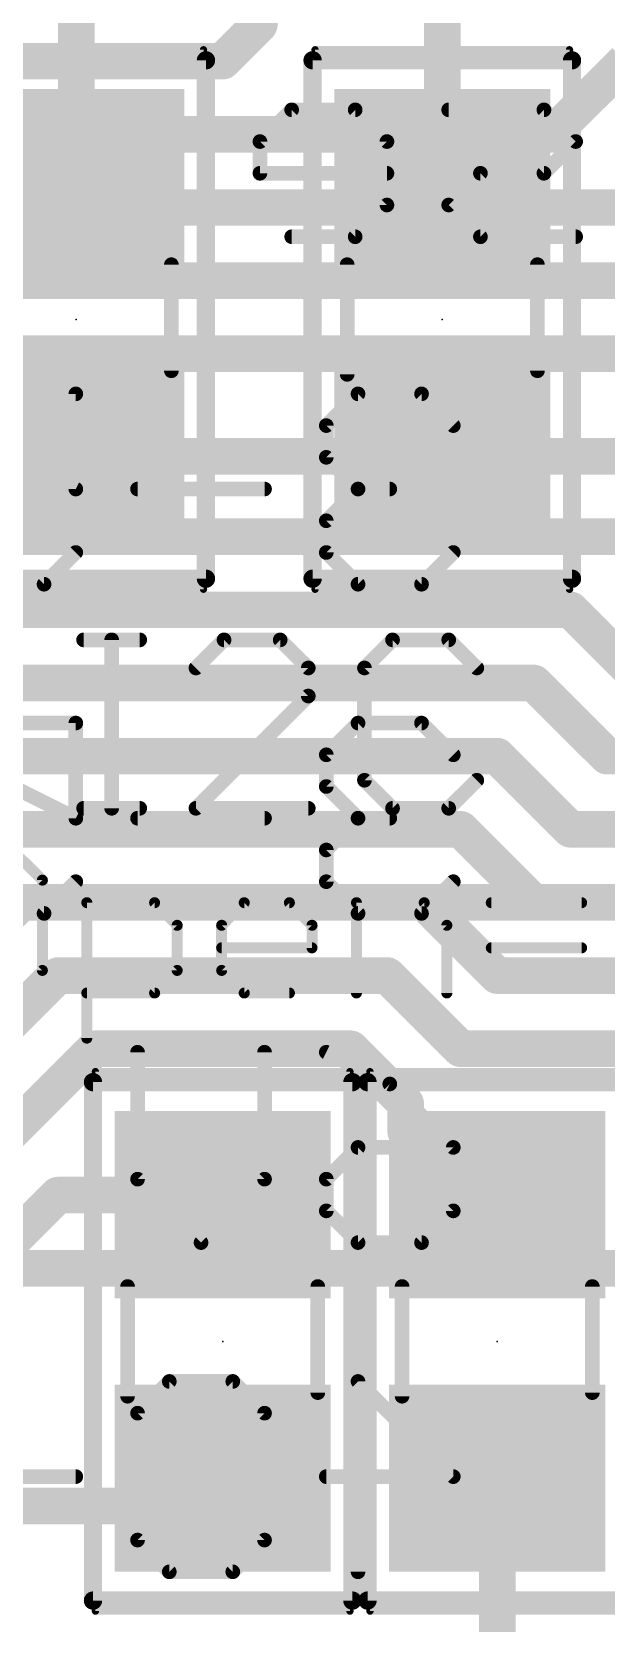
# Model space of a CAD drawing. Extents: x -31.2 to 31.8, y -0.1 to 26.1.
# Drawn here: x 9.47 to 13.46, y 9.09 to 20.14 of the extents above; entities that cross this region are included whole.
import ezdxf

# ---------------------------------------------------------------- set-up
doc = ezdxf.new("R2010")
doc.units = 0
for name, color, linetype in [('1', 12, 'CONTINUOUS'), ('16', 132, 'CONTINUOUS'), ('21', 40, 'CONTINUOUS'), ('22', 40, 'CONTINUOUS'), ('23', 53, 'CONTINUOUS'), ('39', 12, 'CONTINUOUS'), ('51', 253, 'CONTINUOUS')]:
    doc.layers.add(name, color=color, linetype=linetype)

# ---------------------------------------------------------------- blocks, each defined once
blk = doc.blocks.new('RECT')
blk.add_solid([(-0.5, -0.5), (0.5, -0.5), (-0.5, 0.5), (0.5, 0.5)])

msp = doc.modelspace()

# ---------------------------------------------------------------- linework, layer by layer
at = {"layer": '1', "const_width": 0.254}
for points in [[(9.779, 19.095), (9.779, 22.32)], [(12.319, 20.701), (12.319, 19.095)], [(9.607, 18.923), (9.779, 19.095)], [(8.763, 18.923), (9.607, 18.923)], [(9.779, 17.195), (12.319, 17.195)], [(12.319, 17.195), (14.859, 17.195)], [(8.382, 16.129), (13.208, 16.129)], [(13.208, 16.129), (13.716, 15.621)], [(8.636, 15.621), (12.954, 15.621)], [(12.954, 15.621), (13.462, 15.113)], [(8.89, 15.113), (12.7, 15.113)], [(12.7, 15.113), (13.208, 14.605)], [(13.462, 15.113), (14.732, 15.113)], [(9.144, 14.605), (12.446, 14.605)], [(12.446, 14.605), (12.954, 14.097)], [(13.208, 14.605), (14.478, 14.605)], [(5.98, 10.679), (9.398, 14.097)], [(9.398, 14.097), (12.192, 14.097)], [(12.192, 14.097), (12.7, 13.589)], [(12.954, 14.097), (14.224, 14.097)], [(6.092, 10.029), (9.652, 13.589)], [(9.652, 13.589), (11.938, 13.589)], [(11.938, 13.589), (12.446, 13.081)], [(12.7, 13.589), (13.97, 13.589)], [(6.204, 9.379), (9.906, 13.081)], [(9.906, 13.081), (11.684, 13.081)], [(11.684, 13.081), (12.065, 12.7)], [(12.446, 13.081), (13.716, 13.081)], [(12.065, 12.7), (12.065, 12.507)], [(12.065, 12.507), (12.7, 11.999)], [(6.316, 8.729), (9.652, 12.065)], [(9.652, 12.065), (10.602, 12.065)], [(10.602, 12.065), (10.795, 11.999)], [(10.729, 9.906), (10.795, 10.099)], [(12.7, 8.89), (12.7, 10.099)], [(8.382, 9.906), (10.729, 9.906)]]:
    msp.add_lwpolyline(points, dxfattribs=at)
at = {"layer": '1', "const_width": 0.127}
for points in [[(9.7155, 19.095, 1), (9.8425, 19.095)], [(9.8239, 19.0501, 1), (9.7341, 19.1399)], [(12.2555, 19.095, 1), (12.3825, 19.095)], [(9.5621, 18.9679, 1), (9.6519, 18.8781)], [(9.607, 18.8595, 1), (9.607, 18.9865)], [(9.779, 17.2585, 1), (9.779, 17.1315)], [(12.319, 17.2585, 1), (12.319, 17.1315)], [(12.319, 17.1315, 1), (12.319, 17.2585)], [(13.2529, 16.1739, 1), (13.1631, 16.0841)], [(13.208, 16.0655, 1), (13.208, 16.1925)], [(12.9989, 15.6659, 1), (12.9091, 15.5761)], [(12.954, 15.5575, 1), (12.954, 15.6845)], [(12.7449, 15.1579, 1), (12.6551, 15.0681)], [(12.7, 15.0495, 1), (12.7, 15.1765)], [(13.462, 15.1765, 1), (13.462, 15.0495)], [(13.4171, 15.0681, 1), (13.5069, 15.1579)], [(12.4909, 14.6499, 1), (12.4011, 14.5601)], [(12.446, 14.5415, 1), (12.446, 14.6685)], [(13.208, 14.6685, 1), (13.208, 14.5415)], [(13.1631, 14.5601, 1), (13.2529, 14.6499)], [(9.4429, 14.0521, 1), (9.3531, 14.1419)], [(12.2369, 14.1419, 1), (12.1471, 14.0521)], [(12.192, 14.0335, 1), (12.192, 14.1605)], [(12.954, 14.1605, 1), (12.954, 14.0335)], [(12.9091, 14.0521, 1), (12.9989, 14.1419)], [(9.652, 13.6525, 1), (9.652, 13.5255)], [(9.6969, 13.5441, 1), (9.6071, 13.6339)], [(11.9829, 13.6339, 1), (11.8931, 13.5441)], [(11.938, 13.5255, 1), (11.938, 13.6525)], [(12.7, 13.6525, 1), (12.7, 13.5255)], [(12.6551, 13.5441, 1), (12.7449, 13.6339)], [(9.906, 13.1445, 1), (9.906, 13.0175)], [(9.9509, 13.0361, 1), (9.8611, 13.1259)], [(11.7289, 13.1259, 1), (11.6391, 13.0361)], [(11.684, 13.0175, 1), (11.684, 13.1445)], [(12.446, 13.1445, 1), (12.446, 13.0175)], [(12.4011, 13.0361, 1), (12.4909, 13.1259)], [(12.1285, 12.7, 1), (12.0015, 12.7)], [(12.0201, 12.6551, 1), (12.1099, 12.7449)], [(12.1047, 12.5566, 1), (12.0253, 12.4574)], [(12.0015, 12.507, 1), (12.1285, 12.507)], [(9.652, 12.1285, 1), (9.652, 12.0015)], [(9.6969, 12.0201, 1), (9.6071, 12.1099)], [(10.6225, 12.1251, 1), (10.5815, 12.0049)], [(10.602, 12.0015, 1), (10.602, 12.1285)], [(10.7745, 11.9389, 1), (10.8155, 12.0591)], [(12.6603, 11.9494, 1), (12.7397, 12.0486)], [(10.8551, 10.0785, 1), (10.7349, 10.1195)], [(12.7635, 10.099, 1), (12.6365, 10.099)], [(10.6689, 9.9265, 1), (10.7891, 9.8855)], [(10.729, 9.8425, 1), (10.729, 9.9695)]]:
    msp.add_lwpolyline(points, format="xyb", dxfattribs=at)
at = {"layer": '16', "const_width": 0.254}
for points in [[(11.049, 20.193), (11.049, 20.701)], [(10.795, 19.939), (11.049, 20.193)], [(-7.493, 19.939), (10.795, 19.939)], [(13.081, 19.431), (13.589, 19.939)], [(-6.731, 19.431), (13.081, 19.431)], [(-5.969, 18.923), (15.748, 18.923)], [(-4.445, 18.415), (18.288, 18.415)], [(0.254, 17.907), (20.574, 17.907)], [(3.851, 16.637), (29.21, 16.637)], [(3.175, 14.097), (29.21, 14.097)], [(-0.635, 11.557), (29.21, 11.557)]]:
    msp.add_lwpolyline(points, dxfattribs=at)
at = {"layer": '16', "const_width": 0.127}
for points in [[(10.9855, 20.193, 1), (11.1125, 20.193)], [(11.0939, 20.1481, 1), (11.0041, 20.2379)], [(10.7501, 19.9839, 1), (10.8399, 19.8941)], [(10.795, 19.8755, 1), (10.795, 20.0025)], [(13.0361, 19.4759, 1), (13.1259, 19.3861)], [(13.081, 19.3675, 1), (13.081, 19.4945)]]:
    msp.add_lwpolyline(points, format="xyb", dxfattribs=at)
at = {"layer": '21'}
for points, const_width in [([(8.879, 19.945), (10.679, 19.945)], 0.127), ([(10.679, 19.945), (10.679, 16.345)], 0.127), ([(11.419, 19.945), (13.219, 19.945)], 0.127), ([(11.419, 16.345), (11.419, 19.945)], 0.127), ([(13.219, 19.945), (13.219, 16.345)], 0.127), ([(10.679, 16.345), (8.879, 16.345)], 0.127), ([(13.219, 16.345), (11.419, 16.345)], 0.127), ([(9.8298, 15.9202), (10.2196, 15.9202)], 0.1016), ([(10.0247, 14.7508), (10.0247, 15.9202)], 0.1016), ([(10.8043, 15.9202), (10.6094, 15.7253)], 0.1016), ([(11.1941, 15.9202), (10.8043, 15.9202)], 0.1016), ([(11.389, 15.7253), (11.1941, 15.9202)], 0.1016), ([(11.9737, 15.9202), (11.7788, 15.7253)], 0.1016), ([(12.3635, 15.9202), (11.9737, 15.9202)], 0.1016), ([(12.5584, 15.7253), (12.3635, 15.9202)], 0.1016), ([(11.389, 15.5304), (11.389, 15.7253)], 0.1016), ([(11.7788, 15.7253), (11.7788, 14.9457)], 0.1016), ([(10.6094, 14.7508), (11.389, 15.5304)], 0.1016), ([(11.7788, 14.9457), (11.9737, 14.7508)], 0.1016), ([(12.3635, 14.7508), (12.5584, 14.9457)], 0.1016), ([(9.8298, 14.7508), (10.2196, 14.7508)], 0.1016), ([(11.389, 14.7508), (10.6094, 14.7508)], 0.1016), ([(11.9737, 14.7508), (12.3635, 14.7508)], 0.1016), ([(9.5438, 14.2519), (9.3871, 14.4087)], 0.0762), ([(9.5438, 13.6249), (9.5438, 14.2519)], 0.0762), ([(9.8523, 13.1546), (9.8523, 14.0952)], 0.0762), ([(9.8523, 14.0952), (10.3226, 14.0952)], 0.0762), ([(10.3226, 14.0952), (10.4794, 13.9384)], 0.0762), ([(10.7878, 13.9384), (10.9446, 14.0952)], 0.0762), ([(10.9446, 14.0952), (11.2581, 14.0952)], 0.0762), ([(11.2581, 14.0952), (11.4149, 13.9384)], 0.0762), ([(11.7233, 13.4681), (11.7233, 14.0952)], 0.0762), ([(11.7233, 14.0952), (12.1936, 14.0952)], 0.0762), ([(12.1936, 14.0952), (12.3504, 13.9384)], 0.0762), ([(12.6589, 14.0952), (13.2859, 14.0952)], 0.0762), ([(10.4794, 13.9384), (10.4794, 13.6249)], 0.0762), ([(10.7878, 13.6249), (10.7878, 13.9384)], 0.0762), ([(11.4149, 13.9384), (11.4149, 13.7816)], 0.0762), ([(12.3504, 13.9384), (12.3504, 13.4681)], 0.0762), ([(11.4149, 13.7816), (10.7878, 13.7816)], 0.0762), ([(12.6589, 13.7816), (13.2859, 13.7816)], 0.0762), ([(9.3871, 13.4681), (9.5438, 13.6249)], 0.0762), ([(10.4794, 13.6249), (10.3226, 13.4681)], 0.0762), ([(10.9446, 13.4681), (10.7878, 13.6249)], 0.0762), ([(10.3226, 13.4681), (9.8523, 13.4681)], 0.0762), ([(11.2581, 13.4681), (10.9446, 13.4681)], 0.0762), ([(9.895, 12.849), (11.695, 12.849)], 0.127), ([(9.895, 9.249), (9.895, 12.849)], 0.127), ([(11.695, 12.849), (11.695, 9.249)], 0.127), ([(11.8, 12.849), (13.6, 12.849)], 0.127), ([(11.8, 9.249), (11.8, 12.849)], 0.127), ([(11.695, 9.249), (9.895, 9.249)], 0.127), ([(13.6, 9.249), (11.8, 9.249)], 0.127)]:
    msp.add_lwpolyline(points, dxfattribs=dict(at, const_width=const_width))
for points, const_width in [([(10.7108, 19.945, 1), (10.6472, 19.945)], 0.0635), ([(10.679, 19.9133, 1), (10.679, 19.9767)], 0.0635), ([(11.4508, 19.945, 1), (11.3872, 19.945)], 0.0635), ([(11.419, 19.9767, 1), (11.419, 19.9133)], 0.0635), ([(13.2508, 19.945, 1), (13.1873, 19.945)], 0.0635), ([(13.219, 19.9133, 1), (13.219, 19.9767)], 0.0635), ([(10.6472, 16.345, 1), (10.7108, 16.345)], 0.0635), ([(10.679, 16.3133, 1), (10.679, 16.3768)], 0.0635), ([(11.3872, 16.345, 1), (11.4508, 16.345)], 0.0635), ([(11.419, 16.3768, 1), (11.419, 16.3133)], 0.0635), ([(13.1873, 16.345, 1), (13.2508, 16.345)], 0.0635), ([(13.219, 16.3133, 1), (13.219, 16.3768)], 0.0635), ([(9.8298, 15.9456, 1), (9.8298, 15.8948)], 0.0508), ([(10.0501, 15.9202, 1), (9.9993, 15.9202)], 0.0508), ([(10.2196, 15.8948, 1), (10.2196, 15.9456)], 0.0508), ([(10.8043, 15.9456, 1), (10.8043, 15.8948)], 0.0508), ([(10.8223, 15.9022, 1), (10.7863, 15.9382)], 0.0508), ([(11.2121, 15.9382, 1), (11.1761, 15.9022)], 0.0508), ([(11.1941, 15.8948, 1), (11.1941, 15.9456)], 0.0508), ([(11.9737, 15.9456, 1), (11.9737, 15.8948)], 0.0508), ([(11.9917, 15.9022, 1), (11.9557, 15.9382)], 0.0508), ([(12.3815, 15.9382, 1), (12.3455, 15.9022)], 0.0508), ([(12.3635, 15.8948, 1), (12.3635, 15.9456)], 0.0508), ([(10.5914, 15.7433, 1), (10.6274, 15.7073)], 0.0508), ([(11.4144, 15.7253, 1), (11.3636, 15.7253)], 0.0508), ([(11.371, 15.7073, 1), (11.407, 15.7433)], 0.0508), ([(11.7608, 15.7433, 1), (11.7968, 15.7073)], 0.0508), ([(11.8042, 15.7253, 1), (11.7534, 15.7253)], 0.0508), ([(12.5404, 15.7073, 1), (12.5764, 15.7433)], 0.0508), ([(11.3636, 15.5304, 1), (11.4144, 15.5304)], 0.0508), ([(11.407, 15.5124, 1), (11.371, 15.5484)], 0.0508), ([(11.7968, 14.9637, 1), (11.7608, 14.9277)], 0.0508), ([(11.7534, 14.9457, 1), (11.8042, 14.9457)], 0.0508), ([(12.5764, 14.9277, 1), (12.5404, 14.9637)], 0.0508), ([(9.8298, 14.7762, 1), (9.8298, 14.7254)], 0.0508), ([(9.9993, 14.7508, 1), (10.0501, 14.7508)], 0.0508), ([(10.2196, 14.7254, 1), (10.2196, 14.7762)], 0.0508), ([(10.5914, 14.7688, 1), (10.6274, 14.7328)], 0.0508), ([(10.6094, 14.7762, 1), (10.6094, 14.7254)], 0.0508), ([(11.389, 14.7254, 1), (11.389, 14.7762)], 0.0508), ([(11.9737, 14.7762, 1), (11.9737, 14.7254)], 0.0508), ([(11.9557, 14.7328, 1), (11.9917, 14.7688)], 0.0508), ([(12.3455, 14.7688, 1), (12.3815, 14.7328)], 0.0508), ([(12.3635, 14.7254, 1), (12.3635, 14.7762)], 0.0508), ([(9.5629, 14.2519, 1), (9.5248, 14.2519)], 0.0381), ([(9.5304, 14.2385, 1), (9.5573, 14.2654)], 0.0381), ([(9.8713, 14.0952, 1), (9.8332, 14.0952)], 0.0381), ([(9.8523, 14.1142, 1), (9.8523, 14.0761)], 0.0381), ([(10.3361, 14.1086, 1), (10.3091, 14.0817)], 0.0381), ([(10.3226, 14.0761, 1), (10.3226, 14.1142)], 0.0381), ([(10.9446, 14.1142, 1), (10.9446, 14.0761)], 0.0381), ([(10.9581, 14.0817, 1), (10.9311, 14.1086)], 0.0381), ([(11.2716, 14.1086, 1), (11.2446, 14.0817)], 0.0381), ([(11.2581, 14.0761, 1), (11.2581, 14.1142)], 0.0381), ([(11.7424, 14.0952, 1), (11.7043, 14.0952)], 0.0381), ([(11.7233, 14.1142, 1), (11.7233, 14.0761)], 0.0381), ([(12.2071, 14.1086, 1), (12.1802, 14.0817)], 0.0381), ([(12.1936, 14.0761, 1), (12.1936, 14.1142)], 0.0381), ([(12.6589, 14.1142, 1), (12.6589, 14.0761)], 0.0381), ([(13.2859, 14.0761, 1), (13.2859, 14.1142)], 0.0381), ([(10.4984, 13.9384, 1), (10.4603, 13.9384)], 0.0381), ([(10.4659, 13.9249, 1), (10.4928, 13.9519)], 0.0381), ([(10.7743, 13.9519, 1), (10.8013, 13.9249)], 0.0381), ([(10.8069, 13.9384, 1), (10.7688, 13.9384)], 0.0381), ([(11.4339, 13.9384, 1), (11.3958, 13.9384)], 0.0381), ([(11.4014, 13.9249, 1), (11.4284, 13.9519)], 0.0381), ([(12.3695, 13.9384, 1), (12.3314, 13.9384)], 0.0381), ([(12.3369, 13.9249, 1), (12.3639, 13.9519)], 0.0381), ([(10.7878, 13.8007, 1), (10.7878, 13.7626)], 0.0381), ([(11.4149, 13.7626, 1), (11.4149, 13.8007)], 0.0381), ([(12.6589, 13.8007, 1), (12.6589, 13.7626)], 0.0381), ([(13.2859, 13.7626, 1), (13.2859, 13.8007)], 0.0381), ([(11.3958, 13.7816, 1), (11.4339, 13.7816)], 0.0381), ([(9.5248, 13.6249, 1), (9.5629, 13.6249)], 0.0381), ([(9.5573, 13.6114, 1), (9.5304, 13.6383)], 0.0381), ([(10.4603, 13.6249, 1), (10.4984, 13.6249)], 0.0381), ([(10.4928, 13.6114, 1), (10.4659, 13.6383)], 0.0381), ([(10.8013, 13.6383, 1), (10.7743, 13.6114)], 0.0381), ([(10.7688, 13.6249, 1), (10.8069, 13.6249)], 0.0381), ([(9.8523, 13.4872, 1), (9.8523, 13.4491)], 0.0381), ([(10.3091, 13.4816, 1), (10.3361, 13.4546)], 0.0381), ([(10.3226, 13.4491, 1), (10.3226, 13.4872)], 0.0381), ([(10.9446, 13.4872, 1), (10.9446, 13.4491)], 0.0381), ([(10.9311, 13.4546, 1), (10.9581, 13.4816)], 0.0381), ([(11.2581, 13.4491, 1), (11.2581, 13.4872)], 0.0381), ([(11.7043, 13.4681, 1), (11.7424, 13.4681)], 0.0381), ([(12.3314, 13.4681, 1), (12.3695, 13.4681)], 0.0381), ([(9.8332, 13.1546, 1), (9.8713, 13.1546)], 0.0381), ([(9.895, 12.8808, 1), (9.895, 12.8172)], 0.0635), ([(9.9268, 12.849, 1), (9.8633, 12.849)], 0.0635), ([(11.7268, 12.849, 1), (11.6632, 12.849)], 0.0635), ([(11.695, 12.8172, 1), (11.695, 12.8808)], 0.0635), ([(11.8, 12.8808, 1), (11.8, 12.8172)], 0.0635), ([(11.8318, 12.849, 1), (11.7683, 12.849)], 0.0635), ([(9.895, 9.2808, 1), (9.895, 9.2172)], 0.0635), ([(11.695, 9.2172, 1), (11.695, 9.2808)], 0.0635), ([(11.8, 9.2808, 1), (11.8, 9.2172)], 0.0635), ([(9.8633, 9.249, 1), (9.9268, 9.249)], 0.0635), ([(11.6632, 9.249, 1), (11.7268, 9.249)], 0.0635), ([(11.7683, 9.249, 1), (11.8318, 9.249)], 0.0635)]:
    msp.add_lwpolyline(points, format="xyb", dxfattribs=dict(at, const_width=const_width))
at = {"layer": '22', "const_width": 0.1016}
for points in [[(11.2738, 19.6011), (11.0535, 19.3808)], [(11.7144, 19.6011), (11.2738, 19.6011)], [(11.9348, 19.3808), (11.7144, 19.6011)], [(13.0242, 19.6011), (12.3632, 19.6011)], [(13.2445, 19.3808), (13.0242, 19.6011)], [(11.0535, 19.3808), (11.0535, 19.1604)], [(11.9348, 18.9401), (11.9348, 19.3808)], [(13.0242, 19.1604), (13.2445, 19.3808)], [(11.0535, 19.1604), (11.9348, 19.1604)], [(12.3632, 18.9401), (12.5835, 19.1604)], [(12.5835, 19.1604), (13.0242, 19.1604)], [(11.7144, 18.7198), (11.9348, 18.9401)], [(12.5835, 18.7198), (12.3632, 18.9401)], [(11.2738, 18.7198), (11.7144, 18.7198)], [(13.2445, 18.7198), (12.5835, 18.7198)], [(8.8945, 17.6287), (9.7758, 17.6287)], [(9.7758, 17.6287), (9.7758, 16.9678)], [(11.7342, 17.6287), (11.5139, 17.4084)], [(12.1749, 17.6287), (11.7342, 17.6287)], [(12.3952, 17.4084), (12.1749, 17.6287)], [(11.5139, 17.4084), (11.5139, 17.1881)], [(9.7758, 16.9678), (9.3351, 17.1881)], [(11.5139, 17.1881), (11.7342, 16.9678)], [(11.0855, 16.9678), (10.2042, 16.9678)], [(11.7342, 16.9678), (11.5139, 16.7474)], [(11.7342, 16.9678), (11.9546, 16.9678)], [(11.5139, 16.7474), (11.5139, 16.5271)], [(9.5554, 16.3068), (9.7758, 16.5271)], [(11.5139, 16.5271), (11.7342, 16.3068)], [(12.1749, 16.3068), (12.3952, 16.5271)], [(9.1148, 16.3068), (9.5554, 16.3068)], [(11.7342, 16.3068), (12.1749, 16.3068)], [(8.8945, 15.3427), (9.7758, 15.3427)], [(9.7758, 15.3427), (9.7758, 14.6818)], [(11.7342, 15.3427), (11.5139, 15.1224)], [(12.1749, 15.3427), (11.7342, 15.3427)], [(12.3952, 15.1224), (12.1749, 15.3427)], [(11.5139, 15.1224), (11.5139, 14.9021)], [(9.7758, 14.6818), (9.3351, 14.9021)], [(11.5139, 14.9021), (11.7342, 14.6818)], [(11.0855, 14.6818), (10.2042, 14.6818)], [(11.7342, 14.6818), (11.5139, 14.4614)], [(11.7342, 14.6818), (11.9546, 14.6818)], [(11.5139, 14.4614), (11.5139, 14.2411)], [(9.5554, 14.0208), (9.7758, 14.2411)], [(11.5139, 14.2411), (11.7342, 14.0208)], [(12.1749, 14.0208), (12.3952, 14.2411)], [(9.1148, 14.0208), (9.5554, 14.0208)], [(11.7342, 14.0208), (12.1749, 14.0208)], [(10.2042, 12.1754), (10.2042, 13.0567)], [(11.0855, 13.0567), (11.0855, 12.1754)], [(11.5139, 13.0567), (11.9546, 12.8364)], [(11.9546, 12.8364), (12.3952, 12.3958)], [(11.5139, 12.1754), (11.7342, 12.3958)], [(11.7342, 12.3958), (12.3952, 12.3958)], [(12.3952, 12.3958), (12.3952, 11.9551)], [(10.6448, 11.7348), (10.2042, 12.1754)], [(11.0855, 12.1754), (10.6448, 11.7348)], [(11.5139, 11.9551), (11.5139, 12.1754)], [(11.7342, 11.7348), (11.5139, 11.9551)], [(12.3952, 11.9551), (12.1749, 11.7348)], [(12.1749, 11.7348), (11.7342, 11.7348)], [(10.4245, 10.7707), (10.2042, 10.5504)], [(10.8652, 10.7707), (10.4245, 10.7707)], [(11.0855, 10.5504), (10.8652, 10.7707)], [(11.7342, 9.4488), (11.7342, 10.7707)], [(11.7342, 10.7707), (12.3952, 10.1098)], [(10.2042, 10.5504), (10.2042, 9.6691)], [(11.0855, 9.6691), (10.2042, 10.5504)], [(11.0855, 9.6691), (11.0855, 10.5504)], [(9.7758, 10.1098), (8.8945, 10.1098)], [(12.3952, 10.1098), (11.5139, 10.1098)], [(10.2042, 9.6691), (10.4245, 9.4488)], [(10.8652, 9.4488), (11.0855, 9.6691)], [(10.4245, 9.4488), (10.8652, 9.4488)]]:
    msp.add_lwpolyline(points, dxfattribs=at)
at = {"layer": '22', "const_width": 0.0508}
for points in [[(11.2738, 19.6265, 1), (11.2738, 19.5757)], [(11.2917, 19.5831, 1), (11.2558, 19.619)], [(11.7324, 19.619, 1), (11.6965, 19.5831)], [(11.7144, 19.5757, 1), (11.7144, 19.6265)], [(12.3632, 19.6265, 1), (12.3632, 19.5757)], [(13.0421, 19.619, 1), (13.0062, 19.5831)], [(13.0242, 19.5757, 1), (13.0242, 19.6265)], [(11.0789, 19.3808, 1), (11.0281, 19.3808)], [(11.0355, 19.3987, 1), (11.0714, 19.3628)], [(11.9602, 19.3808, 1), (11.9094, 19.3808)], [(11.9168, 19.3628, 1), (11.9527, 19.3987)], [(13.2624, 19.3628, 1), (13.2265, 19.3987)], [(13.2265, 19.3628, 1), (13.2624, 19.3987)], [(11.0535, 19.1858, 1), (11.0535, 19.135)], [(11.0281, 19.1604, 1), (11.0789, 19.1604)], [(11.9348, 19.135, 1), (11.9348, 19.1858)], [(12.5835, 19.1858, 1), (12.5835, 19.135)], [(12.6015, 19.1425, 1), (12.5656, 19.1784)], [(13.0062, 19.1784, 1), (13.0421, 19.1425)], [(13.0242, 19.135, 1), (13.0242, 19.1858)], [(11.9094, 18.9401, 1), (11.9602, 18.9401)], [(11.9527, 18.9222, 1), (11.9168, 18.9581)], [(12.3812, 18.9581, 1), (12.3452, 18.9222)], [(12.3452, 18.9581, 1), (12.3812, 18.9222)], [(11.2738, 18.7452, 1), (11.2738, 18.6944)], [(11.6965, 18.7378, 1), (11.7324, 18.7018)], [(11.7144, 18.6944, 1), (11.7144, 18.7452)], [(12.5835, 18.7452, 1), (12.5835, 18.6944)], [(12.5656, 18.7018, 1), (12.6015, 18.7378)], [(13.2445, 18.6944, 1), (13.2445, 18.7452)], [(9.8011, 17.6287, 1), (9.7504, 17.6287)], [(9.7758, 17.6033, 1), (9.7758, 17.6541)], [(11.7342, 17.6541, 1), (11.7342, 17.6033)], [(11.7522, 17.6108, 1), (11.7163, 17.6467)], [(12.1928, 17.6467, 1), (12.1569, 17.6108)], [(12.1749, 17.6033, 1), (12.1749, 17.6541)], [(11.5393, 17.4084, 1), (11.4885, 17.4084)], [(11.496, 17.4264, 1), (11.5319, 17.3904)], [(12.3772, 17.3904, 1), (12.4132, 17.4264)], [(11.4885, 17.1881, 1), (11.5393, 17.1881)], [(11.5319, 17.206, 1), (11.496, 17.1701)], [(10.2042, 16.9932, 1), (10.2042, 16.9424)], [(11.0855, 16.9424, 1), (11.0855, 16.9932)], [(11.7342, 16.9932, 1), (11.7342, 16.9424)], [(11.7522, 16.9498, 1), (11.7163, 16.9857)], [(11.9546, 16.9424, 1), (11.9546, 16.9932)], [(9.7504, 16.9678, 1), (9.8011, 16.9678)], [(9.7644, 16.945, 1), (9.7871, 16.9905)], [(11.7163, 16.9498, 1), (11.7522, 16.9857)], [(11.5393, 16.7474, 1), (11.4885, 16.7474)], [(11.496, 16.7654, 1), (11.5319, 16.7295)], [(9.7937, 16.5092, 1), (9.7578, 16.5451)], [(11.5319, 16.5451, 1), (11.496, 16.5092)], [(12.4132, 16.5092, 1), (12.3772, 16.5451)], [(11.4885, 16.5271, 1), (11.5393, 16.5271)], [(9.5554, 16.2814, 1), (9.5554, 16.3322)], [(11.7342, 16.3322, 1), (11.7342, 16.2814)], [(12.1749, 16.2814, 1), (12.1749, 16.3322)], [(9.5375, 16.3248, 1), (9.5734, 16.2888)], [(11.7163, 16.2888, 1), (11.7522, 16.3248)], [(12.1569, 16.3248, 1), (12.1928, 16.2888)], [(9.8011, 15.3427, 1), (9.7504, 15.3427)], [(9.7758, 15.3173, 1), (9.7758, 15.3681)], [(11.7342, 15.3681, 1), (11.7342, 15.3173)], [(11.7522, 15.3248, 1), (11.7163, 15.3607)], [(12.1928, 15.3607, 1), (12.1569, 15.3248)], [(12.1749, 15.3173, 1), (12.1749, 15.3681)], [(11.5393, 15.1224, 1), (11.4885, 15.1224)], [(11.496, 15.1404, 1), (11.5319, 15.1044)], [(12.3772, 15.1044, 1), (12.4132, 15.1404)], [(11.4885, 14.9021, 1), (11.5393, 14.9021)], [(11.5319, 14.92, 1), (11.496, 14.8841)], [(9.7504, 14.6818, 1), (9.8011, 14.6818)], [(9.7644, 14.659, 1), (9.7871, 14.7045)], [(10.2042, 14.7072, 1), (10.2042, 14.6564)], [(11.0855, 14.6564, 1), (11.0855, 14.7072)], [(11.7342, 14.7072, 1), (11.7342, 14.6564)], [(11.7522, 14.6638, 1), (11.7163, 14.6997)], [(11.7163, 14.6638, 1), (11.7522, 14.6997)], [(11.9546, 14.6564, 1), (11.9546, 14.7072)], [(11.5393, 14.4614, 1), (11.4885, 14.4614)], [(11.496, 14.4794, 1), (11.5319, 14.4435)], [(9.7937, 14.2232, 1), (9.7578, 14.2591)], [(11.4885, 14.2411, 1), (11.5393, 14.2411)], [(11.5319, 14.2591, 1), (11.496, 14.2232)], [(12.4132, 14.2232, 1), (12.3772, 14.2591)], [(9.5375, 14.0388, 1), (9.5734, 14.0028)], [(9.5554, 13.9954, 1), (9.5554, 14.0462)], [(11.7342, 14.0462, 1), (11.7342, 13.9954)], [(11.7163, 14.0028, 1), (11.7522, 14.0388)], [(12.1569, 14.0388, 1), (12.1928, 14.0028)], [(12.1749, 13.9954, 1), (12.1749, 14.0462)], [(10.2296, 13.0567, 1), (10.1788, 13.0567)], [(11.1109, 13.0567, 1), (11.0601, 13.0567)], [(11.5253, 13.0794, 1), (11.5026, 13.034)], [(11.9725, 12.8544, 1), (11.9366, 12.8184)], [(11.9432, 12.8137, 1), (11.9659, 12.8591)], [(11.7342, 12.4212, 1), (11.7342, 12.3704)], [(11.7522, 12.3778, 1), (11.7163, 12.4137)], [(12.4206, 12.3958, 1), (12.3698, 12.3958)], [(12.3772, 12.3778, 1), (12.4132, 12.4137)], [(12.3952, 12.3704, 1), (12.3952, 12.4212)], [(10.2222, 12.1934, 1), (10.1862, 12.1575)], [(10.1788, 12.1754, 1), (10.2296, 12.1754)], [(11.0601, 12.1754, 1), (11.1109, 12.1754)], [(11.1034, 12.1575, 1), (11.0675, 12.1934)], [(11.5393, 12.1754, 1), (11.4885, 12.1754)], [(11.496, 12.1934, 1), (11.5319, 12.1575)], [(11.4885, 11.9551, 1), (11.5393, 11.9551)], [(11.5319, 11.9731, 1), (11.496, 11.9372)], [(12.3698, 11.9551, 1), (12.4206, 11.9551)], [(12.4132, 11.9372, 1), (12.3772, 11.9731)], [(10.6269, 11.7528, 1), (10.6628, 11.7168)], [(10.6269, 11.7168, 1), (10.6628, 11.7528)], [(11.7342, 11.7602, 1), (11.7342, 11.7094)], [(11.7163, 11.7168, 1), (11.7522, 11.7528)], [(12.1569, 11.7528, 1), (12.1928, 11.7168)], [(12.1749, 11.7094, 1), (12.1749, 11.7602)], [(10.4245, 10.7961, 1), (10.4245, 10.7453)], [(10.4425, 10.7528, 1), (10.4066, 10.7887)], [(10.8831, 10.7887, 1), (10.8472, 10.7528)], [(10.8652, 10.7453, 1), (10.8652, 10.7961)], [(11.7596, 10.7707, 1), (11.7088, 10.7707)], [(11.7522, 10.7887, 1), (11.7163, 10.7528)], [(10.2222, 10.5684, 1), (10.1862, 10.5324)], [(10.1862, 10.5684, 1), (10.2222, 10.5324)], [(10.2296, 10.5504, 1), (10.1788, 10.5504)], [(11.1109, 10.5504, 1), (11.0601, 10.5504)], [(11.0675, 10.5324, 1), (11.1034, 10.5684)], [(9.7758, 10.0844, 1), (9.7758, 10.1352)], [(11.5139, 10.1352, 1), (11.5139, 10.0844)], [(12.3772, 10.0918, 1), (12.4132, 10.1277)], [(12.3952, 10.0844, 1), (12.3952, 10.1352)], [(10.2222, 9.6871, 1), (10.1862, 9.6512)], [(10.1788, 9.6691, 1), (10.2296, 9.6691)], [(11.0601, 9.6691, 1), (11.1109, 9.6691)], [(11.1034, 9.6512, 1), (11.0675, 9.6871)], [(11.0675, 9.6512, 1), (11.1034, 9.6871)], [(10.4245, 9.4742, 1), (10.4245, 9.4234)], [(10.4066, 9.4308, 1), (10.4425, 9.4668)], [(10.8472, 9.4668, 1), (10.8831, 9.4308)], [(10.8652, 9.4234, 1), (10.8652, 9.4742)], [(11.7088, 9.4488, 1), (11.7596, 9.4488)]]:
    msp.add_lwpolyline(points, format="xyb", dxfattribs=at)
at = {"layer": '23'}
for p in [(9.779, 18.145), (12.319, 18.145), (10.795, 11.049), (12.7, 11.049)]:
    msp.add_point(p, dxfattribs=at)
at = {"layer": '39', "const_width": 0.0508}
for points in [[(8.896, 20.018), (10.662, 20.018)], [(10.662, 20.018), (10.662, 16.272)], [(11.436, 16.272), (11.436, 20.018)], [(11.436, 20.018), (13.202, 20.018)], [(13.202, 20.018), (13.202, 16.272)], [(10.662, 16.272), (8.896, 16.272)], [(13.202, 16.272), (11.436, 16.272)], [(9.912, 9.176), (9.912, 12.922)], [(9.912, 12.922), (11.678, 12.922)], [(11.678, 12.922), (11.678, 9.176)], [(11.817, 9.176), (11.817, 12.922)], [(11.817, 12.922), (13.583, 12.922)], [(11.678, 9.176), (9.912, 9.176)], [(13.583, 9.176), (11.817, 9.176)]]:
    msp.add_lwpolyline(points, dxfattribs=at)
at = {"layer": '39', "const_width": 0.0254}
for points in [[(10.6747, 20.018, 1), (10.6493, 20.018)], [(10.662, 20.0053, 1), (10.662, 20.0307)], [(11.4487, 20.018, 1), (11.4233, 20.018)], [(11.436, 20.0307, 1), (11.436, 20.0053)], [(13.2147, 20.018, 1), (13.1893, 20.018)], [(13.202, 20.0053, 1), (13.202, 20.0307)], [(10.6493, 16.272, 1), (10.6747, 16.272)], [(10.662, 16.2593, 1), (10.662, 16.2847)], [(11.436, 16.2847, 1), (11.436, 16.2593)], [(11.4233, 16.272, 1), (11.4487, 16.272)], [(13.1893, 16.272, 1), (13.2147, 16.272)], [(13.202, 16.2593, 1), (13.202, 16.2847)], [(9.9247, 12.922, 1), (9.8993, 12.922)], [(9.912, 12.9347, 1), (9.912, 12.9093)], [(11.6907, 12.922, 1), (11.6653, 12.922)], [(11.678, 12.9093, 1), (11.678, 12.9347)], [(11.8297, 12.922, 1), (11.8043, 12.922)], [(11.817, 12.9347, 1), (11.817, 12.9093)], [(9.912, 9.1887, 1), (9.912, 9.1633)], [(9.8993, 9.176, 1), (9.9247, 9.176)], [(11.6653, 9.176, 1), (11.6907, 9.176)], [(11.678, 9.1633, 1), (11.678, 9.1887)], [(11.817, 9.1887, 1), (11.817, 9.1633)], [(11.8043, 9.176, 1), (11.8297, 9.176)]]:
    msp.add_lwpolyline(points, format="xyb", dxfattribs=at)
at = {"layer": '51', "const_width": 0.1016}
for points in [[(10.439, 17.789), (10.439, 18.526)], [(11.659, 17.764), (11.659, 18.526)], [(12.979, 17.789), (12.979, 18.526)], [(10.135, 10.668), (10.135, 11.43)], [(11.455, 10.693), (11.455, 11.43)], [(12.04, 10.668), (12.04, 11.43)], [(13.36, 10.693), (13.36, 11.43)]]:
    msp.add_lwpolyline(points, dxfattribs=at)
at = {"layer": '51', "const_width": 0.0508}
for points in [[(10.4644, 18.526, 1), (10.4136, 18.526)], [(11.6844, 18.526, 1), (11.6336, 18.526)], [(13.0044, 18.526, 1), (12.9536, 18.526)], [(10.4136, 17.789, 1), (10.4644, 17.789)], [(12.9536, 17.789, 1), (13.0044, 17.789)], [(11.6336, 17.764, 1), (11.6844, 17.764)], [(10.1604, 11.43, 1), (10.1096, 11.43)], [(11.4804, 11.43, 1), (11.4296, 11.43)], [(12.0654, 11.43, 1), (12.0146, 11.43)], [(13.3854, 11.43, 1), (13.3346, 11.43)], [(10.1096, 10.668, 1), (10.1604, 10.668)], [(11.4296, 10.693, 1), (11.4804, 10.693)], [(12.0146, 10.668, 1), (12.0654, 10.668)], [(13.3346, 10.693, 1), (13.3854, 10.693)]]:
    msp.add_lwpolyline(points, format="xyb", dxfattribs=at)

# ---------------------------------------------------------------- block references
at = {"layer": '1', "xscale": 1.3, "yscale": 1.5, "rotation": 90}
for p in [(9.779, 19.095), (12.319, 19.095), (9.779, 17.195), (12.319, 17.195), (10.795, 11.999), (12.7, 11.999), (10.795, 10.099), (12.7, 10.099)]:
    msp.add_blockref('RECT', p, dxfattribs=at)
at = {"layer": '51', "xscale": 0.7501, "yscale": 1.4501, "rotation": 90}
for p in [(9.7779, 18.8757), (12.3178, 18.8757), (9.7779, 17.4278), (12.3178, 17.4278), (10.7939, 11.7797), (12.6989, 11.7797), (10.7939, 10.3319), (12.6989, 10.3319)]:
    msp.add_blockref('RECT', p, dxfattribs=at)

doc.saveas('drawing.dxf')
